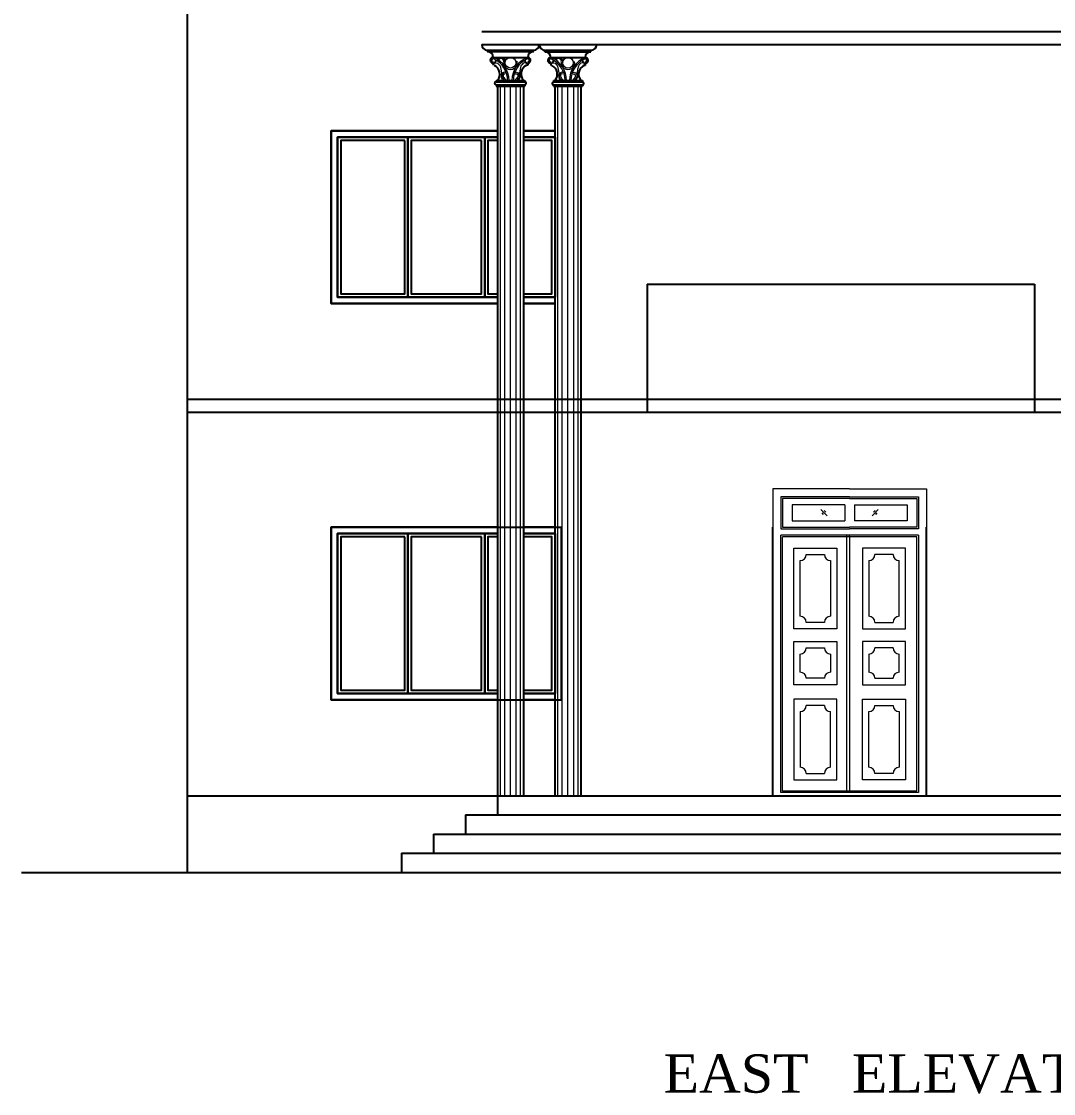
# Model space of a CAD drawing. Header units: inches. Extents: x 108286 to 1018414, y -1240248 to 57686.
# Drawn here: x 1017817.8 to 1018140.6, y -1219916.6 to -1219581.2 of the extents above; entities that cross this region are included whole.
import ezdxf

# ---------------------------------------------------------------- set-up
doc = ezdxf.new("R2010")
doc.units = ezdxf.units.IN
doc.header["$MEASUREMENT"] = 0
doc.linetypes.add('HIDDEN2', pattern=[0.1875, 0.125, -0.0625])
for name, color, linetype, lineweight in [('0.00', 1, 'Continuous', 0), ('0.09', 123, 'HIDDEN2', 9), ('0.20', 4, 'Continuous', 20), ('2dimension', 4, 'Continuous', 13), ('DIMENSION', 142, 'Continuous', 13), ('HATCH', 255, 'Continuous', 18), ('plan elevation', 11, 'Continuous', 25), ('TEXT', 231, 'Continuous', 20), ('win_in', 161, 'Continuous', 20)]:
    doc.layers.add(name, color=color, linetype=linetype, lineweight=lineweight)
doc.layers.add('exwall', color=1, linetype='Continuous')
doc.layers.add('Layer1', color=150, linetype='Continuous')
doc.styles.add('7 INCH str', font='times.ttf', dxfattribs={"height": 6})

# ---------------------------------------------------------------- blocks, each defined once
blk = doc.blocks.new('*U493')
at = {"layer": '0.00'}
for p, q in [((125254.77, 16030.89), (125238.27, 16030.89)), ((125238.27, 16030.89), (125238.27, 16025.89)), ((125254.77, 16030.89), (125254.77, 16025.89)), ((125257.77, 16030.89), (125274.27, 16030.89)), ((125257.77, 16030.89), (125257.77, 16025.89)), ((125274.27, 16030.89), (125274.27, 16025.89)), ((125238.27, 16025.89), (125254.77, 16025.89)), ((125274.27, 16025.89), (125257.77, 16025.89)), ((125240.77, 15996.05), (125240.77, 16013.48)), ((125242.68, 16015.39), (125248.35, 16015.39)), ((125250.27, 16013.48), (125250.27, 15996.05)), ((125262.27, 16013.48), (125262.27, 15996.05)), ((125269.85, 16015.39), (125264.18, 16015.39)), ((125271.77, 15996.05), (125271.77, 16013.48)), ((125248.35, 15994.14), (125242.68, 15994.14)), ((125264.18, 15994.14), (125269.85, 15994.14)), ((125242.68, 15986.14), (125248.35, 15986.14)), ((125269.85, 15986.14), (125264.18, 15986.14)), ((125240.77, 15978.55), (125240.77, 15984.23)), ((125250.27, 15984.23), (125250.27, 15978.55)), ((125262.27, 15984.23), (125262.27, 15978.55)), ((125271.77, 15978.55), (125271.77, 15984.23)), ((125248.35, 15976.64), (125242.68, 15976.64)), ((125264.18, 15976.64), (125269.85, 15976.64)), ((125240.77, 15966.23), (125240.77, 15948.8)), ((125248.35, 15968.14), (125242.68, 15968.14)), ((125250.27, 15948.8), (125250.27, 15966.23)), ((125262.27, 15948.8), (125262.27, 15966.23)), ((125264.18, 15968.14), (125269.85, 15968.14)), ((125271.77, 15966.23), (125271.77, 15948.8)), ((125242.68, 15946.89), (125248.35, 15946.89)), ((125269.85, 15946.89), (125264.18, 15946.89))]:
    blk.add_line(p, q, dxfattribs=at)
for centre, start, end in [((125240.77, 16015.39), 270, 0), ((125250.27, 16015.39), 180, 270), ((125262.27, 16015.39), 270, 0), ((125271.77, 16015.39), 180, 270), ((125240.77, 15994.14), 0, 90), ((125250.27, 15994.14), 90, 180), ((125262.27, 15994.14), 0, 90), ((125271.77, 15994.14), 90, 180), ((125240.77, 15986.14), 270, 0), ((125250.27, 15986.14), 180, 270), ((125262.27, 15986.14), 270, 0), ((125271.77, 15986.14), 180, 270), ((125240.77, 15976.64), 0, 90), ((125250.27, 15976.64), 90, 180), ((125262.27, 15976.64), 0, 90), ((125271.77, 15976.64), 90, 180), ((125240.77, 15968.14), 270, 0), ((125250.27, 15968.14), 180, 270), ((125262.27, 15968.14), 270, 0), ((125271.77, 15968.14), 180, 270), ((125240.77, 15946.89), 0, 90), ((125250.27, 15946.89), 90, 180), ((125262.27, 15946.89), 0, 90), ((125271.77, 15946.89), 90, 180)]:
    blk.add_arc(centre, 1.91, start, end, dxfattribs=at)
at = {"layer": '0.09', "ltscale": 0.4}
blk.add_line((125256.27, 16020.89), (125256.27, 16021.39), dxfattribs=at)
blk.add_line((125256.27, 16020.89), (125256.27, 16021.39), dxfattribs=at)
at = {"layer": '0.20', "ltscale": 5}
blk.add_line((125232.27, 16035.89), (125232.27, 15957.83), dxfattribs=at)
at = {"layer": 'DIMENSION'}
for p, q in [((125256.27, 16032.89), (125235.27, 16032.89)), ((125235.27, 16032.89), (125235.27, 16023.89)), ((125256.27, 16032.89), (125277.27, 16032.89)), ((125277.27, 16032.89), (125277.27, 16023.89)), ((125249.21, 16027.51), (125247.3, 16029.42)), ((125248.8, 16028.61), (125248.32, 16029.09)), ((125263.32, 16027.51), (125265.23, 16029.42)), ((125263.73, 16028.61), (125264.21, 16029.09)), ((125248.12, 16027.92), (125247.63, 16028.4)), ((125264.42, 16027.92), (125264.9, 16028.4)), ((125235.27, 16023.89), (125256.27, 16023.89)), ((125277.27, 16023.89), (125256.27, 16023.89)), ((125277.27, 16020.89), (125235.27, 16020.89)), ((125235.27, 15941.39), (125235.27, 16020.89)), ((125255.27, 16021.39), (125255.27, 15941.39)), ((125256.27, 16020.89), (125256.27, 15941.39)), ((125277.27, 15941.39), (125277.27, 16020.89)), ((125238.77, 15992.14), (125238.77, 16017.39)), ((125238.77, 16017.39), (125252.27, 16017.39)), ((125252.27, 16017.39), (125252.27, 15992.14)), ((125273.77, 16017.39), (125260.27, 16017.39)), ((125260.27, 16017.39), (125260.27, 15992.14)), ((125273.77, 15992.14), (125273.77, 16017.39)), ((125252.27, 15992.14), (125238.77, 15992.14)), ((125260.27, 15992.14), (125273.77, 15992.14)), ((125238.77, 15974.64), (125238.77, 15988.14)), ((125238.77, 15988.14), (125252.27, 15988.14)), ((125252.27, 15988.14), (125252.27, 15974.64)), ((125260.27, 15988.14), (125260.27, 15974.64)), ((125273.77, 15988.14), (125260.27, 15988.14)), ((125273.77, 15974.64), (125273.77, 15988.14)), ((125252.27, 15974.64), (125238.77, 15974.64)), ((125260.27, 15974.64), (125273.77, 15974.64)), ((125238.77, 15970.14), (125238.77, 15944.89)), ((125252.27, 15970.14), (125238.77, 15970.14)), ((125252.27, 15944.89), (125252.27, 15970.14)), ((125260.27, 15944.89), (125260.27, 15970.14)), ((125260.27, 15970.14), (125273.77, 15970.14)), ((125273.77, 15970.14), (125273.77, 15944.89)), ((125238.77, 15944.89), (125252.27, 15944.89)), ((125273.77, 15944.89), (125260.27, 15944.89)), ((125277.27, 15941.39), (125235.27, 15941.39))]:
    blk.add_line(p, q, dxfattribs=at)
at = {"layer": 'win_in', "color": 7, "ltscale": 5}
for p, q in [((125256.27, 16035.89), (125232.27, 16035.89)), ((125232.27, 16035.89), (125232.27, 15939.89)), ((125256.27, 16035.89), (125280.27, 16035.89)), ((125280.27, 16035.89), (125280.27, 15939.89)), ((125256.27, 16033.39), (125234.77, 16033.39)), ((125234.77, 16033.39), (125234.77, 16023.39)), ((125256.27, 16033.39), (125277.77, 16033.39)), ((125277.77, 16033.39), (125277.77, 16023.39)), ((125234.77, 16023.39), (125256.27, 16023.39)), ((125277.77, 16023.39), (125256.27, 16023.39)), ((125277.77, 16021.39), (125234.77, 16021.39)), ((125234.77, 15940.89), (125234.77, 16021.39)), ((125277.77, 16021.39), (125277.77, 15940.89)), ((125277.77, 15940.89), (125234.77, 15940.89))]:
    blk.add_line(p, q, dxfattribs=at)

msp = doc.modelspace()

# ---------------------------------------------------------------- linework, layer by layer
at = {"layer": 'exwall', "color": 7, "ltscale": 15}
for p, q in [((1017869.68, -1219847.44), (1017869.68, -1219331.44)), ((1017961.75, -1219584.44), (1018189.67, -1219584.44)), ((1017961.75, -1219588.44), (1018189.67, -1219588.44)), ((1018013.49, -1219663.44), (1018134.64, -1219663.44)), ((1018013.49, -1219663.44), (1018013.49, -1219703.44)), ((1018134.64, -1219663.44), (1018134.64, -1219703.44)), ((1017869.68, -1219699.44), (1018355.46, -1219699.44)), ((1017869.68, -1219703.44), (1018355.46, -1219703.44)), ((1017869.68, -1219823.44), (1018356.5, -1219823.44)), ((1017966.69, -1219823.44), (1017966.69, -1219829.44)), ((1017956.69, -1219829.44), (1018194.72, -1219829.44)), ((1017956.69, -1219829.44), (1017956.69, -1219835.44)), ((1017946.69, -1219835.44), (1018204.72, -1219835.44)), ((1017946.69, -1219835.44), (1017946.69, -1219841.44)), ((1017936.69, -1219841.44), (1018214.72, -1219841.44)), ((1017936.69, -1219841.44), (1017936.69, -1219847.44)), ((1017817.79, -1219847.44), (1018414.45, -1219847.44))]:
    msp.add_line(p, q, dxfattribs=at)
at = {"layer": 'exwall', "color": 27, "ltscale": 15}
for p, q in [((1017914.68, -1219615.44), (1017966.69, -1219615.44)), ((1017914.68, -1219669.44), (1017914.68, -1219615.44)), ((1017914.68, -1219739.44), (1017986.68, -1219739.44)), ((1017914.68, -1219793.44), (1017914.68, -1219739.44)), ((1017914.68, -1219739.44), (1017966.69, -1219739.44)), ((1017914.68, -1219793.44), (1017914.68, -1219739.44)), ((1017986.68, -1219793.44), (1017986.68, -1219739.44)), ((1018052.83, -1219823.44), (1018052.83, -1219739.44)), ((1018100.83, -1219823.44), (1018100.83, -1219739.44)), ((1017914.68, -1219793.44), (1017986.68, -1219793.44))]:
    msp.add_line(p, q, dxfattribs=at)
at = {"layer": 'HATCH'}
for p, q in [((1017967.58, -1219823.44), (1017967.58, -1219601.49)), ((1017968.93, -1219823.44), (1017968.93, -1219601.49)), ((1017970.73, -1219823.44), (1017970.73, -1219601.49)), ((1017972.53, -1219823.44), (1017972.53, -1219601.49)), ((1017973.88, -1219823.44), (1017973.88, -1219601.49)), ((1017985.57, -1219823.44), (1017985.57, -1219601.53)), ((1017986.92, -1219823.44), (1017986.92, -1219601.53)), ((1017988.72, -1219823.44), (1017988.72, -1219601.53)), ((1017990.52, -1219823.44), (1017990.52, -1219601.53)), ((1017991.87, -1219823.44), (1017991.87, -1219601.53))]:
    msp.add_line(p, q, dxfattribs=at)
for points in [[(1017965.75, -1219594.19), (1017966.72, -1219594.26), (1017967.2, -1219594.79), (1017967.48, -1219595.17), (1017967.72, -1219596.21), (1017967.91, -1219597.31), (1017967.81, -1219598.07), (1017967.86, -1219598.74), (1017968.1, -1219599.26), (1017968.24, -1219599.64), (1017968.29, -1219599.69)], [(1017965.75, -1219594.19), (1017966.72, -1219594.26), (1017967.2, -1219594.79), (1017967.48, -1219595.17), (1017967.72, -1219596.21), (1017967.91, -1219597.31), (1017967.81, -1219598.07), (1017967.86, -1219598.74), (1017968.1, -1219599.26), (1017968.24, -1219599.64), (1017968.29, -1219599.69)], [(1017975.74, -1219594.19), (1017974.76, -1219594.26), (1017974.29, -1219594.79), (1017974, -1219595.17), (1017973.76, -1219596.21), (1017973.57, -1219597.31), (1017973.67, -1219598.07), (1017973.62, -1219598.74), (1017973.38, -1219599.26), (1017973.24, -1219599.64), (1017973.19, -1219599.69)], [(1017975.74, -1219594.19), (1017974.76, -1219594.26), (1017974.29, -1219594.79), (1017974, -1219595.17), (1017973.76, -1219596.21), (1017973.57, -1219597.31), (1017973.67, -1219598.07), (1017973.62, -1219598.74), (1017973.38, -1219599.26), (1017973.24, -1219599.64), (1017973.19, -1219599.69)], [(1017983.73, -1219594.22), (1017984.7, -1219594.3), (1017985.18, -1219594.82), (1017985.47, -1219595.2), (1017985.7, -1219596.25), (1017985.89, -1219597.35), (1017985.8, -1219598.11), (1017985.85, -1219598.77), (1017986.09, -1219599.3), (1017986.23, -1219599.68), (1017986.28, -1219599.73)], [(1017983.73, -1219594.22), (1017984.7, -1219594.3), (1017985.18, -1219594.82), (1017985.47, -1219595.2), (1017985.7, -1219596.25), (1017985.89, -1219597.35), (1017985.8, -1219598.11), (1017985.85, -1219598.77), (1017986.09, -1219599.3), (1017986.23, -1219599.68), (1017986.28, -1219599.73)], [(1017993.72, -1219594.22), (1017992.75, -1219594.3), (1017992.27, -1219594.82), (1017991.99, -1219595.2), (1017991.75, -1219596.25), (1017991.56, -1219597.35), (1017991.65, -1219598.11), (1017991.61, -1219598.77), (1017991.37, -1219599.3), (1017991.22, -1219599.68), (1017991.17, -1219599.73)], [(1017993.72, -1219594.22), (1017992.75, -1219594.3), (1017992.27, -1219594.82), (1017991.99, -1219595.2), (1017991.75, -1219596.25), (1017991.56, -1219597.35), (1017991.65, -1219598.11), (1017991.61, -1219598.77), (1017991.37, -1219599.3), (1017991.22, -1219599.68), (1017991.17, -1219599.73)], [(1017969.29, -1219597.31), (1017968.82, -1219597.12), (1017968.39, -1219597.31), (1017968.01, -1219597.78), (1017968.01, -1219598.4), (1017968.05, -1219598.74), (1017968.24, -1219599.02), (1017968.53, -1219599.45), (1017968.72, -1219599.59), (1017968.77, -1219599.59), (1017968.8, -1219599.69)], [(1017969.29, -1219597.31), (1017968.82, -1219597.12), (1017968.39, -1219597.31), (1017968.01, -1219597.78), (1017968.01, -1219598.4), (1017968.05, -1219598.74), (1017968.24, -1219599.02), (1017968.53, -1219599.45), (1017968.72, -1219599.59), (1017968.77, -1219599.59), (1017968.8, -1219599.69)], [(1017969.13, -1219597.73), (1017968.82, -1219597.61), (1017968.67, -1219597.68), (1017968.46, -1219597.94), (1017968.46, -1219598.37), (1017968.48, -1219598.57), (1017968.62, -1219598.77), (1017968.86, -1219599.14), (1017969.17, -1219599.37), (1017969.23, -1219599.57)], [(1017969.12, -1219597.73), (1017968.82, -1219597.61), (1017968.67, -1219597.68), (1017968.46, -1219597.94), (1017968.46, -1219598.37), (1017968.48, -1219598.57), (1017968.62, -1219598.77), (1017968.86, -1219599.14), (1017969.17, -1219599.37), (1017969.23, -1219599.57)], [(1017972.19, -1219597.31), (1017972.67, -1219597.12), (1017973.1, -1219597.31), (1017973.48, -1219597.78), (1017973.48, -1219598.4), (1017973.43, -1219598.74), (1017973.24, -1219599.02), (1017972.95, -1219599.45), (1017972.76, -1219599.59), (1017972.72, -1219599.59), (1017972.69, -1219599.69)], [(1017972.19, -1219597.31), (1017972.67, -1219597.12), (1017973.1, -1219597.31), (1017973.48, -1219597.78), (1017973.48, -1219598.4), (1017973.43, -1219598.74), (1017973.24, -1219599.02), (1017972.95, -1219599.45), (1017972.76, -1219599.59), (1017972.72, -1219599.59), (1017972.69, -1219599.69)], [(1017972.36, -1219597.73), (1017972.66, -1219597.61), (1017972.81, -1219597.68), (1017973.03, -1219597.94), (1017973.03, -1219598.37), (1017973, -1219598.57), (1017972.87, -1219598.77), (1017972.62, -1219599.14), (1017972.31, -1219599.37), (1017972.26, -1219599.57)], [(1017972.36, -1219597.73), (1017972.66, -1219597.61), (1017972.81, -1219597.68), (1017973.03, -1219597.94), (1017973.03, -1219598.37), (1017973, -1219598.57), (1017972.87, -1219598.77), (1017972.62, -1219599.14), (1017972.31, -1219599.37), (1017972.26, -1219599.57)], [(1017987.28, -1219597.35), (1017986.8, -1219597.16), (1017986.37, -1219597.35), (1017985.99, -1219597.82), (1017985.99, -1219598.44), (1017986.04, -1219598.77), (1017986.23, -1219599.06), (1017986.51, -1219599.49), (1017986.7, -1219599.63), (1017986.75, -1219599.63), (1017986.78, -1219599.73)], [(1017987.28, -1219597.35), (1017986.8, -1219597.16), (1017986.37, -1219597.35), (1017985.99, -1219597.82), (1017985.99, -1219598.44), (1017986.04, -1219598.77), (1017986.23, -1219599.06), (1017986.51, -1219599.49), (1017986.7, -1219599.63), (1017986.75, -1219599.63), (1017986.78, -1219599.73)], [(1017990.18, -1219597.35), (1017990.65, -1219597.16), (1017991.08, -1219597.35), (1017991.46, -1219597.82), (1017991.46, -1219598.44), (1017991.42, -1219598.77), (1017991.22, -1219599.06), (1017990.94, -1219599.49), (1017990.75, -1219599.63), (1017990.7, -1219599.63), (1017990.67, -1219599.73)], [(1017990.18, -1219597.35), (1017990.65, -1219597.16), (1017991.08, -1219597.35), (1017991.46, -1219597.82), (1017991.46, -1219598.44), (1017991.41, -1219598.77), (1017991.22, -1219599.06), (1017990.94, -1219599.49), (1017990.75, -1219599.63), (1017990.7, -1219599.63), (1017990.67, -1219599.73)], [(1017987.11, -1219597.76), (1017986.81, -1219597.64), (1017986.65, -1219597.71), (1017986.44, -1219597.98), (1017986.44, -1219598.41), (1017986.47, -1219598.61), (1017986.6, -1219598.81), (1017986.85, -1219599.17), (1017987.16, -1219599.41), (1017987.21, -1219599.6)], [(1017987.11, -1219597.76), (1017986.81, -1219597.64), (1017986.65, -1219597.71), (1017986.44, -1219597.98), (1017986.44, -1219598.41), (1017986.47, -1219598.61), (1017986.6, -1219598.81), (1017986.85, -1219599.17), (1017987.16, -1219599.41), (1017987.21, -1219599.6)], [(1017990.34, -1219597.76), (1017990.64, -1219597.64), (1017990.8, -1219597.71), (1017991.01, -1219597.98), (1017991.01, -1219598.41), (1017990.98, -1219598.61), (1017990.85, -1219598.81), (1017990.61, -1219599.17), (1017990.3, -1219599.41), (1017990.24, -1219599.6)], [(1017990.34, -1219597.76), (1017990.64, -1219597.64), (1017990.8, -1219597.71), (1017991.01, -1219597.98), (1017991.01, -1219598.41), (1017990.98, -1219598.61), (1017990.85, -1219598.81), (1017990.61, -1219599.17), (1017990.3, -1219599.41), (1017990.24, -1219599.6)]]:
    msp.add_lwpolyline(points, dxfattribs=at)
for centre in [(1017970.74, -1219594.15), (1017970.74, -1219594.15), (1017988.73, -1219594.19), (1017988.73, -1219594.19)]:
    msp.add_circle(centre, 1.66, dxfattribs=at)
for centre, radius, start, end in [((1017965.34, -1219593.39), 0.45, 47.8029, 270), ((1017965.34, -1219593.39), 0.45, 47.8029, 270), ((1017962.26, -1219599.79), 8.03, 0.6961, 65.3014), ((1017962.26, -1219599.79), 8.03, 0.6961, 65.3014), ((1017962.44, -1219599.73), 7.41, 0.2648, 64.3157), ((1017962.44, -1219599.73), 7.41, 0.2648, 64.3157), ((1017967.9, -1219593.74), 1.24, 343.6181, 154.9968), ((1017967.9, -1219593.74), 1.24, 343.6181, 154.9968), ((1017967.79, -1219593.73), 0.887, 342.8526, 155.6253), ((1017967.79, -1219593.73), 0.887, 342.8526, 155.6253), ((1017970.74, -1219594.15), 2.11, 168.0367, 11.9633), ((1017970.74, -1219594.15), 2.11, 168.0367, 11.9633), ((1017978.89, -1219599.68), 7.7, 110.9184, 180.0646), ((1017978.89, -1219599.68), 7.7, 110.9184, 180.0646), ((1017979.05, -1219599.73), 7.41, 115.6843, 179.7352), ((1017979.05, -1219599.73), 7.41, 115.6843, 179.7352), ((1017976.14, -1219593.39), 0.9, 179.2724, 90), ((1017976.14, -1219593.39), 0.45, 270, 132.1971), ((1017976.14, -1219593.39), 0.45, 270, 132.1971), ((1017983.33, -1219593.43), 0.45, 47.8029, 270), ((1017983.33, -1219593.43), 0.45, 47.8029, 270), ((1017980.25, -1219599.83), 8.03, 0.6961, 65.3014), ((1017980.25, -1219599.83), 8.03, 0.6961, 65.3014), ((1017980.42, -1219599.77), 7.41, 0.2648, 64.3157), ((1017980.42, -1219599.77), 7.41, 0.2648, 64.3157), ((1017985.88, -1219593.78), 1.24, 343.6181, 154.9968), ((1017985.88, -1219593.78), 1.24, 343.6181, 154.9968), ((1017985.78, -1219593.76), 0.887, 342.8526, 155.6253), ((1017985.78, -1219593.76), 0.887, 342.8526, 155.6253), ((1017988.73, -1219594.19), 2.11, 168.0367, 11.9633), ((1017988.73, -1219594.19), 2.11, 168.0367, 11.9633), ((1017996.87, -1219599.72), 7.7, 110.9184, 180.0646), ((1017996.87, -1219599.72), 7.7, 110.9184, 180.0646), ((1017997.03, -1219599.77), 7.41, 115.6843, 179.7352), ((1017997.03, -1219599.77), 7.41, 115.6843, 179.7352), ((1017994.12, -1219593.43), 0.9, 179.2724, 90), ((1017994.12, -1219593.43), 0.45, 270, 132.1971), ((1017994.12, -1219593.43), 0.45, 270, 132.1971)]:
    msp.add_arc(centre, radius, start, end, dxfattribs=at)
at = {"layer": 'Layer1', "color": 167, "ltscale": 15}
for p, q in [((1017966.69, -1219615.44), (1017914.68, -1219615.44)), ((1017914.68, -1219615.44), (1017914.68, -1219669.44)), ((1017974.78, -1219615.44), (1017984.67, -1219615.44)), ((1017984.67, -1219615.44), (1017974.78, -1219615.44)), ((1017914.68, -1219669.44), (1017966.69, -1219669.44)), ((1017966.69, -1219669.44), (1017914.68, -1219669.44)), ((1017974.78, -1219669.44), (1017984.67, -1219669.44)), ((1017984.67, -1219669.44), (1017974.78, -1219669.44)), ((1017966.69, -1219739.44), (1017914.68, -1219739.44)), ((1017914.68, -1219739.44), (1017914.68, -1219793.44)), ((1017974.78, -1219739.44), (1017984.67, -1219739.44)), ((1017984.67, -1219739.44), (1017974.78, -1219739.44)), ((1017914.68, -1219793.44), (1017966.69, -1219793.44)), ((1017966.69, -1219793.44), (1017914.68, -1219793.44)), ((1017974.78, -1219793.44), (1017984.67, -1219793.44)), ((1017984.67, -1219793.44), (1017974.78, -1219793.44))]:
    msp.add_line(p, q, dxfattribs=at)
for points in [[(1017966.69, -1219669.44), (1017914.68, -1219669.44), (1017914.68, -1219615.44), (1017966.69, -1219615.44)], [(1017966.69, -1219667.44), (1017916.68, -1219667.44), (1017916.68, -1219617.44), (1017966.69, -1219617.44)], [(1017966.69, -1219617.44), (1017962.68, -1219617.44), (1017962.68, -1219667.44), (1017966.69, -1219667.44)], [(1017974.78, -1219615.44), (1017984.67, -1219615.44)], [(1017974.78, -1219617.44), (1017984.68, -1219617.44), (1017984.68, -1219667.44), (1017974.78, -1219667.44)], [(1017974.78, -1219667.44), (1017984.68, -1219667.44), (1017984.68, -1219617.44), (1017974.78, -1219617.44)], [(1017966.69, -1219618.44), (1017963.68, -1219618.44), (1017963.68, -1219666.44), (1017966.69, -1219666.44)], [(1017974.78, -1219666.44), (1017983.68, -1219666.44), (1017983.68, -1219618.44), (1017974.78, -1219618.44)], [(1017984.67, -1219669.44), (1017974.78, -1219669.44)], [(1017966.69, -1219793.44), (1017914.68, -1219793.44), (1017914.68, -1219739.44), (1017966.69, -1219739.44)], [(1017966.69, -1219791.44), (1017916.68, -1219791.44), (1017916.68, -1219741.44), (1017966.69, -1219741.44)], [(1017966.69, -1219741.44), (1017962.68, -1219741.44), (1017962.68, -1219791.44), (1017966.69, -1219791.44)], [(1017974.78, -1219739.44), (1017984.67, -1219739.44)], [(1017974.78, -1219741.44), (1017984.68, -1219741.44), (1017984.68, -1219791.44), (1017974.78, -1219791.44)], [(1017974.78, -1219791.44), (1017984.68, -1219791.44), (1017984.68, -1219741.44), (1017974.78, -1219741.44)], [(1017966.69, -1219742.44), (1017963.68, -1219742.44), (1017963.68, -1219790.44), (1017966.69, -1219790.44)], [(1017974.78, -1219790.44), (1017983.68, -1219790.44), (1017983.68, -1219742.44), (1017974.78, -1219742.44)], [(1017984.67, -1219793.44), (1017974.78, -1219793.44)]]:
    msp.add_lwpolyline(points, dxfattribs=at)
for points in [[(1017938.68, -1219617.44), (1017916.68, -1219617.44), (1017916.68, -1219667.44), (1017938.68, -1219667.44)], [(1017962.68, -1219617.44), (1017938.68, -1219617.44), (1017938.68, -1219667.44), (1017962.68, -1219667.44)], [(1017937.68, -1219618.44), (1017917.68, -1219618.44), (1017917.68, -1219666.44), (1017937.68, -1219666.44)], [(1017961.68, -1219618.44), (1017939.68, -1219618.44), (1017939.68, -1219666.44), (1017961.68, -1219666.44)], [(1017938.68, -1219741.44), (1017916.68, -1219741.44), (1017916.68, -1219791.44), (1017938.68, -1219791.44)], [(1017962.68, -1219741.44), (1017938.68, -1219741.44), (1017938.68, -1219791.44), (1017962.68, -1219791.44)], [(1017937.68, -1219742.44), (1017917.68, -1219742.44), (1017917.68, -1219790.44), (1017937.68, -1219790.44)], [(1017961.68, -1219742.44), (1017939.68, -1219742.44), (1017939.68, -1219790.44), (1017961.68, -1219790.44)]]:
    msp.add_lwpolyline(points, close=True, dxfattribs=at)
at = {"layer": 'plan elevation', "ltscale": 30}
for p, q in [((1017963.54, -1219590.24), (1017977.94, -1219590.24)), ((1017963.54, -1219590.24), (1017977.94, -1219590.24)), ((1017963.54, -1219590.69), (1017977.94, -1219590.69)), ((1017963.54, -1219590.69), (1017977.94, -1219590.69)), ((1017963.55, -1219590.69), (1017963.55, -1219590.24)), ((1017963.55, -1219590.69), (1017963.55, -1219590.24)), ((1017966.44, -1219590.69), (1017976.14, -1219590.69)), ((1017966.44, -1219590.69), (1017976.14, -1219590.69)), ((1017977.94, -1219590.69), (1017977.94, -1219590.24)), ((1017977.94, -1219590.69), (1017977.94, -1219590.24)), ((1017981.53, -1219590.28), (1017995.92, -1219590.28)), ((1017981.53, -1219590.28), (1017995.92, -1219590.28)), ((1017981.53, -1219590.73), (1017995.92, -1219590.73)), ((1017981.53, -1219590.73), (1017995.92, -1219590.73)), ((1017981.54, -1219590.73), (1017981.54, -1219590.28)), ((1017981.54, -1219590.73), (1017981.54, -1219590.28)), ((1017984.42, -1219590.73), (1017994.12, -1219590.73)), ((1017984.42, -1219590.73), (1017994.12, -1219590.73)), ((1017995.92, -1219590.73), (1017995.92, -1219590.28)), ((1017995.92, -1219590.73), (1017995.92, -1219590.28)), ((1017965.34, -1219592.49), (1017974.53, -1219592.49)), ((1017965.34, -1219592.49), (1017976.14, -1219592.49)), ((1017983.33, -1219592.53), (1017992.52, -1219592.53)), ((1017983.33, -1219592.53), (1017994.12, -1219592.53)), ((1017965.34, -1219594.29), (1017965.34, -1219594.96)), ((1017965.34, -1219594.29), (1017965.34, -1219594.96)), ((1017976.14, -1219594.29), (1017976.14, -1219594.96)), ((1017976.14, -1219594.29), (1017976.14, -1219594.96)), ((1017983.33, -1219594.33), (1017983.33, -1219595)), ((1017983.33, -1219594.33), (1017983.33, -1219595)), ((1017994.12, -1219594.33), (1017994.12, -1219595)), ((1017994.12, -1219594.33), (1017994.12, -1219595)), ((1017966.24, -1219599.69), (1017966.24, -1219600.14)), ((1017966.24, -1219599.69), (1017975.24, -1219599.69)), ((1017966.24, -1219599.69), (1017966.24, -1219600.14)), ((1017966.24, -1219599.69), (1017975.24, -1219599.69)), ((1017966.24, -1219600.14), (1017975.24, -1219600.14)), ((1017966.24, -1219600.14), (1017975.24, -1219600.14)), ((1017975.24, -1219599.69), (1017975.24, -1219600.14)), ((1017975.24, -1219599.69), (1017975.24, -1219600.14)), ((1017984.23, -1219599.73), (1017984.23, -1219600.18)), ((1017984.23, -1219599.73), (1017993.22, -1219599.73)), ((1017984.23, -1219599.73), (1017984.23, -1219600.18)), ((1017984.23, -1219599.73), (1017993.22, -1219599.73)), ((1017984.23, -1219600.18), (1017993.22, -1219600.18)), ((1017984.23, -1219600.18), (1017993.22, -1219600.18)), ((1017993.22, -1219599.73), (1017993.22, -1219600.18)), ((1017993.22, -1219599.73), (1017993.22, -1219600.18)), ((1017966.24, -1219601.04), (1017966.24, -1219601.49)), ((1017966.24, -1219601.04), (1017975.24, -1219601.04)), ((1017966.24, -1219601.04), (1017966.24, -1219601.49)), ((1017966.24, -1219601.04), (1017975.24, -1219601.04)), ((1017966.24, -1219601.49), (1017975.24, -1219601.49)), ((1017966.24, -1219601.49), (1017975.24, -1219601.49)), ((1017966.69, -1219601.49), (1017966.69, -1219630.11)), ((1017966.69, -1219601.49), (1017966.69, -1219823.44)), ((1017974.78, -1219601.49), (1017974.78, -1219630.11)), ((1017974.78, -1219601.49), (1017974.78, -1219823.44)), ((1017975.24, -1219601.04), (1017975.24, -1219601.49)), ((1017975.24, -1219601.04), (1017975.24, -1219601.49)), ((1017984.23, -1219601.08), (1017984.23, -1219601.53)), ((1017984.23, -1219601.08), (1017993.22, -1219601.08)), ((1017984.23, -1219601.08), (1017984.23, -1219601.53)), ((1017984.23, -1219601.08), (1017993.22, -1219601.08)), ((1017984.23, -1219601.53), (1017993.22, -1219601.53)), ((1017984.23, -1219601.53), (1017993.22, -1219601.53)), ((1017984.67, -1219601.53), (1017984.67, -1219630.15)), ((1017984.67, -1219601.53), (1017984.67, -1219823.44)), ((1017992.77, -1219601.53), (1017992.77, -1219630.15)), ((1017992.77, -1219601.53), (1017992.77, -1219823.44)), ((1017993.22, -1219601.08), (1017993.22, -1219601.53)), ((1017993.22, -1219601.08), (1017993.22, -1219601.53))]:
    msp.add_line(p, q, dxfattribs=at)
for centre, radius, start, end in [((1017963.55, -1219588.44), 1.8, 180, 270), ((1017963.55, -1219588.44), 1.8, 180, 270), ((1017963.54, -1219592.49), 1.8, 0, 90), ((1017963.54, -1219592.49), 1.8, 0, 90), ((1017977.94, -1219592.49), 1.8, 90, 180), ((1017977.94, -1219592.49), 1.8, 90, 180), ((1017977.94, -1219588.44), 1.8, 270, 0), ((1017977.94, -1219588.44), 1.8, 270, 0), ((1017981.54, -1219588.48), 1.8, 180, 270), ((1017981.54, -1219588.48), 1.8, 180, 270), ((1017981.53, -1219592.53), 1.8, 0, 90), ((1017981.53, -1219592.53), 1.8, 0, 90), ((1017995.92, -1219592.53), 1.8, 90, 180), ((1017995.92, -1219592.53), 1.8, 90, 180), ((1017995.92, -1219588.48), 1.8, 270, 0), ((1017995.92, -1219588.48), 1.8, 270, 0), ((1017965.34, -1219593.39), 0.9, 90, 0.7276), ((1017965.34, -1219593.39), 0.9, 90, 0.7276), ((1017976.14, -1219593.39), 0.9, 179.2724, 90), ((1017983.33, -1219593.43), 0.9, 90, 0.7276), ((1017983.33, -1219593.43), 0.9, 90, 0.7276), ((1017994.12, -1219593.43), 0.9, 179.2724, 90), ((1017964.38, -1219597.72), 3.04, 319.6334, 63.5933), ((1017964.38, -1219597.72), 3.04, 319.6334, 63.5933), ((1017977.1, -1219597.72), 3.04, 116.4067, 220.3666), ((1017977.1, -1219597.72), 3.04, 116.4067, 220.3666), ((1017976.01, -1219595.85), 0.9, 81.4455, 139.6632), ((1017976.01, -1219595.85), 0.9, 81.4455, 139.6632), ((1017982.36, -1219597.76), 3.04, 319.6334, 63.5933), ((1017982.36, -1219597.76), 3.04, 319.6334, 63.5933), ((1017995.09, -1219597.76), 3.04, 116.4067, 220.3666), ((1017995.09, -1219597.76), 3.04, 116.4067, 220.3666), ((1017993.99, -1219595.89), 0.9, 81.4455, 139.6632), ((1017993.99, -1219595.89), 0.9, 81.4455, 139.6632), ((1017966.24, -1219600.59), 0.45, 90, 270), ((1017966.24, -1219600.59), 0.45, 90, 270), ((1017975.24, -1219600.59), 0.45, 270, 90), ((1017975.24, -1219600.59), 0.45, 270, 90), ((1017984.23, -1219600.63), 0.45, 90, 270), ((1017984.23, -1219600.63), 0.45, 90, 270), ((1017993.22, -1219600.63), 0.45, 270, 90), ((1017993.22, -1219600.63), 0.45, 270, 90)]:
    msp.add_arc(centre, radius, start, end, dxfattribs=at)

# ---------------------------------------------------------------- block references
at = {"layer": '2dimension'}
msp.add_blockref('*U493', (892820.56, -1235763.34), dxfattribs=at)

# ---------------------------------------------------------------- texts
at = {"layer": 'TEXT', "insert": (1018018.64, -1219904.3), "char_height": 12, "width": 482.9501, "attachment_point": 1, "style": '7 INCH str'}
msp.add_mtext('EAST   ELEVATION', dxfattribs=at)

doc.saveas('drawing.dxf')
